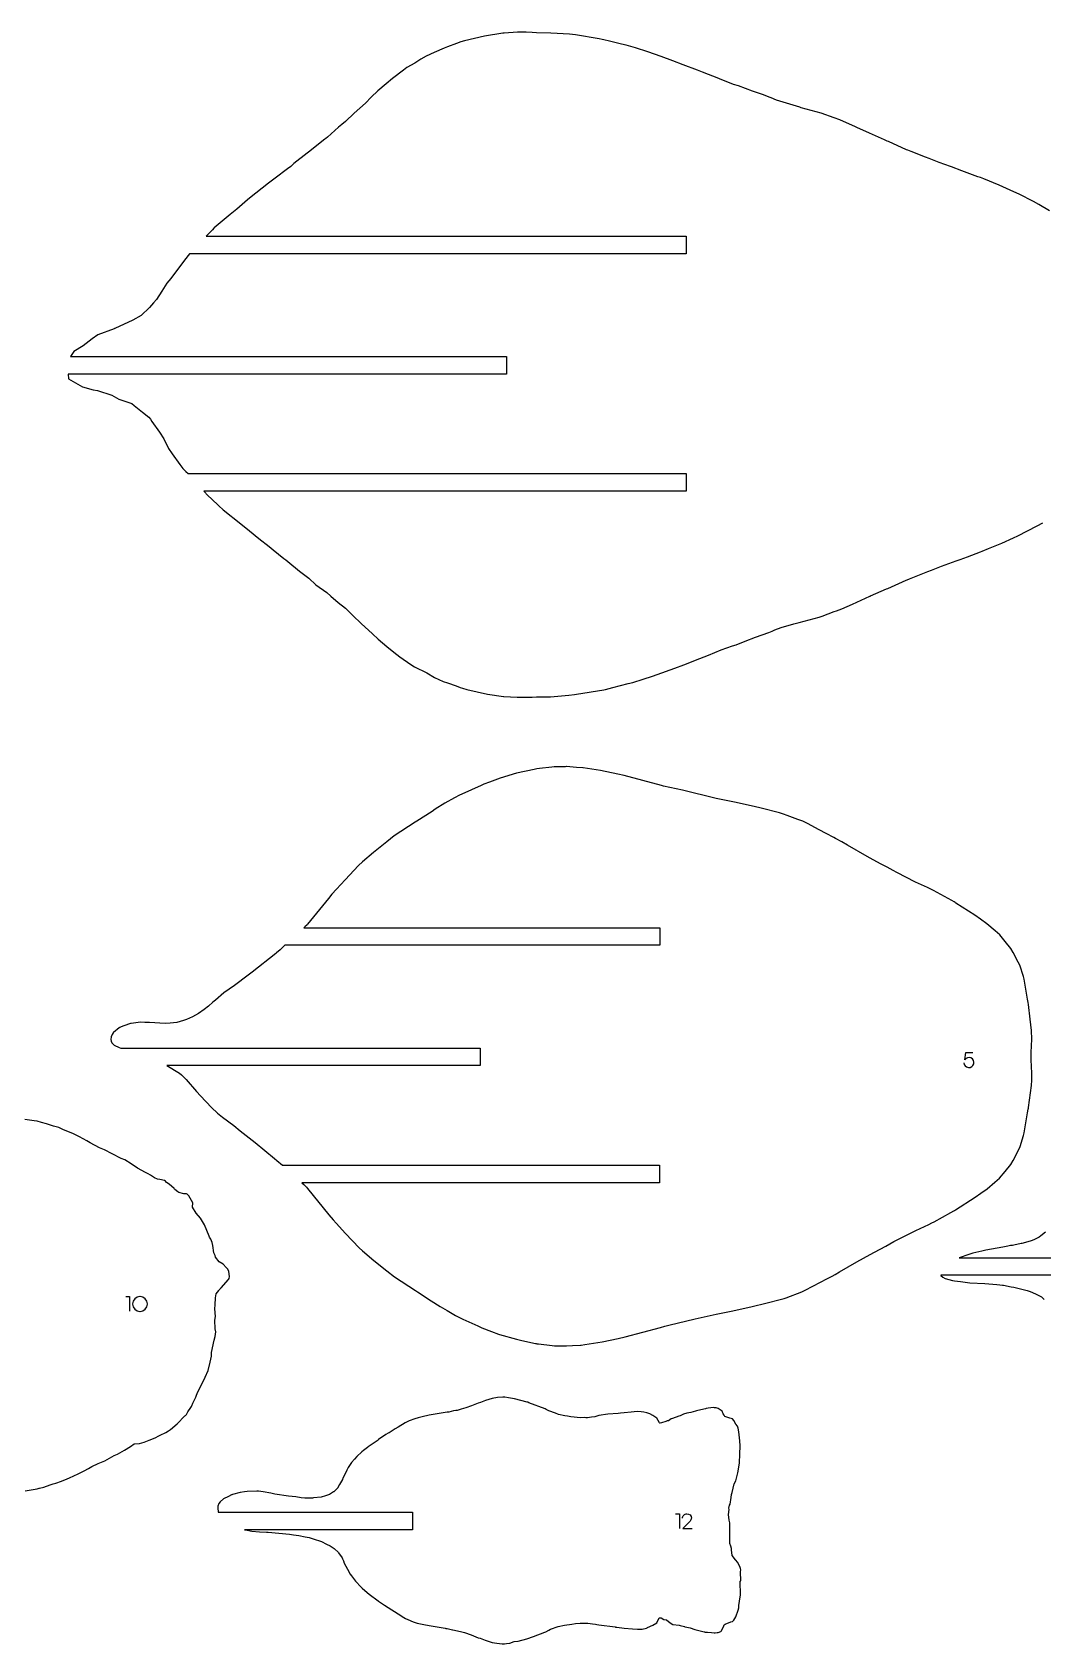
# Model space of a CAD drawing. Extents: x 20 to 1483, y 153 to 786.
# Drawn here: x 782 to 1126, y 237 to 786 of the extents above; entities that cross this region are included whole.
import ezdxf

# ---------------------------------------------------------------- set-up
doc = ezdxf.new("R2010")
doc.units = 0
doc.layers.get('0').update_dxf_attribs({"linetype": 'CONTINUOUS'})

msp = doc.modelspace()

# ---------------------------------------------------------------- linework, layer by layer
for points in [[(1128.71, 724.85), (1125.13, 727.09), (1123.26, 728.04), (1118.37, 730.57), (1116.61, 731.33), (1111.55, 733.63), (1106.39, 735.77), (1105.18, 736.21), (1104.32, 736.52), (1098.85, 738.54), (1095.31, 739.84), (1094.99, 739.95), (1091.16, 741.34), (1087.76, 742.69), (1086.49, 743.19), (1081.67, 745.09), (1080.44, 745.55), (1080.04, 745.7), (1073.92, 748.46), (1073.4, 748.66), (1072.52, 749.06), (1067.42, 751.32), (1063.18, 753.29), (1062.41, 753.59), (1058.56, 755.28), (1057.29, 755.83), (1055.36, 756.56), (1050.95, 758.16), (1044.2, 759.96), (1043.69, 760.17), (1035.8, 762.53), (1033.93, 763.35), (1033.29, 763.62), (1031.38, 764.36), (1027.63, 765.65), (1022.86, 767.4), (1021.14, 767.96), (1016.36, 769.84), (1016.17, 769.92), (1016.14, 769.93), (1010.59, 772.07), (1008.83, 772.78), (1004.01, 774.57), (1000.42, 775.92), (996.48, 777.49), (991.92, 779.07), (987.8, 780.39), (984.54, 781.36), (983.05, 781.64), (978.9, 782.69), (976.95, 783.13), (976.42, 783.25), (975.42, 783.47), (967.36, 784.77), (965.27, 785), (958.91, 785.44), (954.01, 785.5), (952.62, 785.62), (950.51, 785.71), (947.54, 785.68), (943.04, 785.4), (942.86, 785.38), (942.63, 785.35), (936.37, 784.32), (929.55, 782.8), (928.24, 782.41), (926.79, 781.82), (923.73, 780.71), (922.56, 780.33), (919.24, 778.85), (916.45, 777.55), (914.63, 776.5), (912.64, 775.23), (909.9, 773.65), (908.82, 772.82), (905, 769.99), (902.87, 768.14), (900.08, 765.73), (897.75, 763.56), (895.81, 761.55), (892.02, 758.2), (889.07, 755.33), (887.72, 754.26), (886.68, 753.35), (882.84, 749.95), (882.31, 749.56), (881.95, 749.3), (876.38, 744.86), (876, 744.58), (871.45, 740.98), (870.36, 740.04), (869.26, 739.21), (865.05, 735.97), (862.85, 734.28), (858.54, 730.91), (857.48, 730.09), (855.69, 728.65), (852, 725.48), (849.74, 723.67), (847.01, 721.41), (844.33, 719.11), (844.21, 718.98), (843.73, 718.4), (842.46, 717.12), (841.59, 716.27), (942.21, 716.27), (944.77, 716.27), (1005.01, 716.27), (1005.01, 710.27), (986.49, 710.27), (948.04, 710.27), (945.59, 710.27), (835.87, 710.27), (834.22, 708.13), (833.24, 706.87), (832.89, 706.24), (829.53, 701.9), (828.23, 700.29), (826.43, 697.51), (824.63, 694.73), (823.6, 693.51), (822.23, 691.92), (819.49, 689.27), (816.65, 687.7), (810.48, 684.8), (810.4, 684.78), (810.28, 684.73), (804.72, 682.67), (802.78, 681.27), (799.69, 678.96), (796.48, 677), (795.37, 675.29), (825.08, 675.29), (826.08, 675.29), (826.75, 675.29), (829.88, 675.29), (837.81, 675.29), (943.88, 675.29), (943.88, 669.29), (908.2, 669.29), (893.56, 669.29), (857.34, 669.29), (841.4, 669.29), (829.3, 669.29), (794.59, 669.29), (794.67, 667.7), (794.69, 667.68), (794.75, 667.65), (799.5, 664.98), (803.16, 663.98), (804.62, 663.67), (809.5, 662.09), (811.88, 660.75), (816.31, 659.33), (817.05, 658.58), (819.89, 656.38), (822.01, 654.61), (822.61, 653.9), (823.11, 653.14), (825.67, 649.54), (827.15, 647.2), (828.79, 643.99), (829.96, 642.09), (832.62, 638.47), (833.6, 637.12), (834.68, 636.15), (835.4, 635.39), (844.79, 635.39), (848.67, 635.39), (892.73, 635.39), (901.33, 635.39), (987.77, 635.39), (1004.98, 635.39), (1004.98, 629.39), (991.15, 629.39), (912.49, 629.39), (900.11, 629.39), (892.58, 629.39), (840.8, 629.39), (842.24, 627.84), (843.44, 626.84), (845.88, 624.47), (847.34, 623.02), (853.34, 618.25), (856.3, 615.9), (859.47, 613.35), (862.99, 610.54), (864.39, 609.46), (868.07, 606.52), (868.69, 606.05), (869.43, 605.43), (873.37, 602.2), (876.57, 599.84), (878.97, 597.56), (882.65, 594.9), (884.08, 593.65), (886.55, 591.55), (888.97, 589.61), (891.55, 587.11), (894.33, 584.35), (898.27, 580.84), (900.2, 579.04), (903.12, 576.47), (905.5, 574.57), (907.53, 573.06), (911.29, 570.42), (912.48, 569.62), (916.72, 567.52), (919.3, 566.01), (922.24, 564.64), (923.78, 564.16), (926.75, 563.09), (928.09, 562.56), (928.89, 562.31), (930.36, 561.93), (937.4, 560.31), (942.79, 559.54), (942.86, 559.54), (942.92, 559.53), (947.52, 559.29), (950.51, 559.24), (952.62, 559.3), (954.01, 559.42), (958.82, 559.43), (965.05, 559.93), (966.99, 560.16), (967.72, 560.33), (976.95, 561.76), (977.54, 561.9), (980.09, 562.53), (985.25, 563.93), (986.91, 564.26), (990.43, 565.4), (993.54, 566.41), (995.16, 566.98), (1001.17, 569.15), (1004.19, 570.29), (1009.63, 572.45), (1012.62, 573.61), (1016.92, 575.35), (1020.78, 576.78), (1022.04, 577.06), (1025.16, 578.38), (1028.64, 579.73), (1033.13, 581.28), (1034.25, 581.73), (1035.16, 582.15), (1037.36, 583.02), (1041.69, 584.26), (1043.53, 584.7), (1050.29, 586.54), (1051.29, 586.83), (1055.43, 588.43), (1056.19, 588.68), (1057.97, 589.38), (1061.6, 590.97), (1067.55, 593.64), (1067.73, 593.72), (1067.77, 593.74), (1073.19, 596.15), (1073.63, 596.33), (1079.88, 599.14), (1080.23, 599.27), (1081.1, 599.6), (1087.25, 602.03), (1088.57, 602.54), (1091.95, 603.85), (1096.93, 605.65), (1098.28, 606.13), (1100.82, 607.08), (1105.22, 608.74), (1105.83, 609), (1107.91, 609.88), (1112.45, 611.67), (1116.47, 613.57), (1117.89, 614.19), (1124.47, 617.6), (1126.44, 618.61)], [(779.95, 289.02), (784.03, 289.72), (784.69, 289.87), (784.84, 289.93), (786.36, 290.24), (788.42, 291.03), (789.51, 291.36), (790.38, 291.57), (792.32, 292.26), (794.3, 293.07), (795, 293.44), (798.04, 294.8), (800.09, 295.84), (801.49, 296.61), (802.66, 297.25), (804.79, 298.29), (807.08, 299.25), (810.31, 301.04), (811.37, 301.48), (813.81, 302.81), (815.85, 304.15), (817.11, 304.95), (818.87, 305.14), (820.45, 305.57), (822.19, 306.27), (824.22, 307.06), (825.46, 307.68), (825.91, 307.9), (827.82, 308.87), (828.77, 309.42), (829.15, 309.7), (829.3, 309.79), (829.49, 309.92), (831.68, 311.83), (834.34, 314.52), (834.52, 314.7), (834.67, 314.81), (834.86, 315.03), (835.36, 315.85), (836.39, 317.35), (836.57, 317.67), (836.65, 317.91), (836.99, 318.82), (838.02, 320.92), (838.29, 321.61), (838.77, 322.76), (840.23, 325.57), (841.29, 327.68), (842.22, 330.01), (842.95, 332.77), (843.36, 334.82), (843.45, 336.07), (844.25, 340.29), (844.61, 341.58), (844.88, 343.19), (844.64, 344.2), (844.5, 347.12), (844.78, 348.31), (844.57, 350.94), (844.6, 352.3), (844.77, 354.7), (845, 356.07), (845.85, 357.22), (845.96, 357.49), (846.64, 358.15), (849.21, 360.92), (849.37, 361.35), (849.55, 361.98), (849.26, 363.66), (848.95, 364.5), (848.39, 365.07), (847.33, 366.14), (845.98, 366.99), (844.81, 368.58), (844.66, 369.15), (844.23, 370), (843.86, 372.5), (843.57, 373.57), (843.13, 374.71), (842.77, 375.41), (842.63, 375.76), (840.98, 379.58), (839.65, 381.81), (838.21, 383.52), (836.95, 385.6), (837.04, 387.07), (835.66, 389.46), (835.14, 390), (834.89, 390.16), (834, 390.18), (832.22, 390.63), (831.97, 390.81), (830.9, 391.57), (830.77, 391.78), (830.64, 391.91), (828.97, 393.42), (828.05, 394.01), (827.74, 394.47), (827.4, 394.64), (825.77, 395.05), (824.98, 395.09), (824.03, 395.55), (822.68, 396.48), (821.78, 396.96), (820.89, 397.37), (818.22, 398.88), (816.09, 400.35), (813.91, 401.71), (812.63, 402.22), (809.57, 403.79), (806.94, 405.11), (805.31, 405.84), (802.13, 407.56), (800.95, 408.22), (798.46, 409.52), (796.2, 410.63), (793.05, 411.95), (791.45, 412.67), (789.62, 413.17), (787.26, 414.01), (785.46, 414.41), (784.04, 414.84), (783.05, 415.03), (779.88, 415.5)], [(1127.42, 377.12), (1125.78, 375.8), (1125.24, 375.39), (1125, 375.28), (1123.64, 374.62), (1122.81, 374.29), (1122.09, 373.99), (1119.32, 373.26), (1119.05, 373.18), (1116.55, 372.64), (1116.17, 372.58), (1115.5, 372.52), (1114.52, 372.37), (1112.87, 372), (1107.04, 370.9), (1105.63, 370.58), (1102.63, 369.88), (1101.23, 369.47), (1097.92, 368.39), (1106.98, 368.39), (1107.87, 368.39), (1112.3, 368.39), (1157.74, 368.39)], [(1157.74, 362.39), (1111.33, 362.39), (1109.83, 362.39), (1106.82, 362.39), (1091.68, 362.39), (1091.72, 362.3), (1092.35, 361.79), (1093.18, 361.3), (1095.66, 360.68), (1096.4, 360.53), (1098.4, 360.24), (1101.57, 359.87), (1106.75, 359.56), (1110.84, 359.31), (1111.83, 359.17), (1112.67, 359.08), (1113.04, 359.04), (1115.66, 358.5), (1116.55, 358.32), (1116.98, 358.21), (1119.75, 357.54), (1121.09, 357.22), (1122.16, 356.84), (1123.97, 356.12), (1125.11, 355.52), (1125.97, 355.03), (1126.94, 354.16)], [(814.18, 355.17), (815.53, 355.17), (815.53, 350.17)], [(1001.43, 281.17), (1002.78, 281.17), (1002.78, 276.17)]]:
    msp.add_lwpolyline(points)
for points in [[(1027.53, 351.76), (1032.19, 352.86), (1037.46, 354.24), (1038.33, 354.52), (1039.04, 354.76), (1044.38, 356.78), (1045.58, 357.36), (1050.8, 360.06), (1052.94, 361.14), (1054.71, 362.12), (1055.78, 362.7), (1057.26, 363.52), (1063.17, 366.97), (1067.7, 369.53), (1069.09, 370.28), (1072.97, 372.33), (1075.72, 373.88), (1077.04, 374.56), (1083.17, 377.64), (1087.66, 379.75), (1088.64, 380.21), (1089.44, 380.62), (1095.15, 383.79), (1096.1, 384.32), (1096.36, 384.48), (1096.72, 384.72), (1103.47, 388.98), (1105.35, 390.35), (1107.46, 391.86), (1110.15, 394.11), (1111.71, 395.49), (1113.59, 397.79), (1115.52, 400.09), (1116.36, 401.51), (1118.29, 405.27), (1118.77, 406.23), (1119.92, 409.97), (1120.15, 410.88), (1121.24, 417.67), (1121.48, 418.92), (1121.58, 419.33), (1121.62, 419.59), (1122.56, 427.06), (1122.68, 428.87), (1122.76, 431.27), (1122.51, 435.79), (1122.49, 436.5), (1122.46, 436.99), (1122.49, 437.52), (1122.51, 438.22), (1122.73, 442.82), (1122.62, 445.72), (1122.09, 449.66), (1121.59, 454.56), (1121.46, 455.24), (1121.23, 456.46), (1120.09, 463.24), (1119.84, 464.18), (1118.57, 468.05), (1118.09, 468.99), (1116.36, 472.32), (1115.52, 473.72), (1113.61, 476.07), (1111.8, 478.35), (1110.24, 479.73), (1107.43, 482.04), (1105.19, 483.69), (1103.27, 485.06), (1096.88, 489.16), (1096.55, 489.38), (1096.3, 489.53), (1095.5, 489.98), (1089.23, 493.4), (1088.37, 493.85), (1087.18, 494.42), (1083.14, 496.31), (1076.72, 499.55), (1075.46, 500.2), (1073.41, 501.35), (1071.19, 502.57), (1067.62, 504.46), (1066.62, 505.01), (1059.92, 508.87), (1057.98, 509.98), (1055.87, 511.14), (1055.32, 511.45), (1052.7, 512.9), (1050.27, 514.15), (1046.36, 516.22), (1044.71, 517.02), (1043.08, 517.6), (1039.35, 519.02), (1038.19, 519.43), (1036.83, 519.84), (1030.55, 521.47), (1028.15, 522.02), (1021.46, 523.49), (1015.22, 524.82), (1003.72, 527.56), (997.35, 529.02), (996.67, 529.21), (983.96, 532.56), (981.7, 533.07), (975.88, 534.35), (969.97, 535.19), (969.87, 535.21), (967.65, 535.36), (964.27, 535.61), (964.16, 535.61), (963.83, 535.6), (960.06, 535.52), (959.26, 535.45), (955.07, 534.97), (954.17, 534.83), (953.76, 534.77), (953.23, 534.67), (947.24, 533.4), (941.65, 531.71), (938, 530.35), (936.07, 529.62), (935.16, 529.21), (928.68, 526.27), (927.79, 525.87), (926.19, 525.01), (922.82, 523.14), (919.52, 521.11), (918.51, 520.3), (913.28, 517.06), (912.71, 516.69), (905.64, 512.04), (903.04, 510.01), (898.61, 506.4), (894.8, 503.22), (893.48, 501.93), (888.86, 497.08), (885.99, 493.86), (884.38, 492.14), (883.26, 490.73), (876.08, 481.96), (875.87, 481.7), (875.85, 481.68), (875.83, 481.66), (875.82, 481.65), (875.29, 481.16), (874.88, 480.77), (891.4, 480.77), (913.19, 480.77), (914.44, 480.77), (917.15, 480.77), (985.1, 480.77), (989.12, 480.77), (990.7, 480.77), (996.02, 480.77), (996.02, 474.77), (991.48, 474.77), (989.98, 474.77), (986.14, 474.77), (928.74, 474.77), (927.77, 474.77), (916.95, 474.77), (914.63, 474.77), (913.18, 474.77), (877.51, 474.77), (874.71, 474.77), (868.41, 474.77), (866.76, 473.25), (865.58, 472.24), (865.27, 471.97), (857.19, 465.59), (855.92, 464.58), (851.27, 461.08), (847.63, 458.53), (844.71, 456.08), (843.84, 455.42), (842.36, 454.05), (840.87, 452.9), (838.92, 451.58), (836.93, 450.45), (834.9, 449.51), (833.84, 449.13), (831.64, 448.5), (829.36, 448.21), (827.57, 448.14), (822.31, 448.46), (820.68, 448.51), (819.24, 448.55), (816.06, 448.15), (815.82, 448.1), (813.59, 447.31), (812.12, 446.76), (812.03, 446.72), (811.98, 446.69), (810.07, 445.13), (809.9, 444.93), (809.52, 444.35), (809.2, 443.6), (809.11, 442.68), (809.18, 442.16), (809.47, 441.54), (809.91, 441.07), (810.27, 440.82), (811.95, 440.01), (812.56, 439.79), (838.63, 439.79), (839.65, 439.79), (853.53, 439.79), (867.25, 439.79), (871.5, 439.79), (885.84, 439.79), (913.1, 439.79), (915.75, 439.79), (934.89, 439.79), (934.89, 436.05), (934.89, 433.79), (915.54, 433.79), (891.07, 433.79), (875.3, 433.79), (861.11, 433.79), (852.95, 433.79), (851.1, 433.79), (828.21, 433.79), (832.54, 431.2), (833.14, 430.69), (834.72, 429.08), (838.28, 425.02), (839.67, 423.51), (843.35, 419.56), (845.43, 417.66), (847.11, 416.24), (850.98, 413.4), (853.17, 411.61), (858.26, 407.57), (864.89, 402.21), (865.69, 401.52), (867.62, 399.89), (867.87, 399.89), (889.87, 399.89), (914.38, 399.89), (925.17, 399.89), (941.64, 399.89), (943.96, 399.89), (945.56, 399.89), (995.99, 399.89), (995.99, 393.89), (946.91, 393.89), (945.47, 393.89), (943.09, 393.89), (942.83, 393.89), (923.45, 393.89), (914.17, 393.89), (874.18, 393.89), (874.87, 393.26), (875.46, 392.68), (875.7, 392.42), (876.08, 391.98), (883.4, 382.98), (884.82, 381.26), (885.82, 380.19), (889.04, 376.61), (893.69, 371.74), (894.78, 370.67), (898.65, 367.49), (903.09, 363.87), (905.74, 361.83), (912.91, 357.17), (913.49, 356.77), (918.18, 353.67), (921.31, 351.79), (923.6, 350.42), (926.53, 348.74), (928.02, 347.94), (928.96, 347.51), (934.03, 345.18), (935.47, 344.52), (938.71, 343.29), (941.12, 342.39), (941.46, 342.27), (947.29, 340.6), (949.02, 340.18), (953.73, 339.16), (953.93, 339.13), (954.14, 339.09), (954.76, 339.01), (959.36, 338.5), (960.17, 338.43), (964.06, 338.34), (964.22, 338.35), (966.34, 338.47), (969.07, 338.61), (969.29, 338.63), (970.52, 338.83), (976.36, 339.69), (981.84, 340.88), (984.23, 341.4), (996.29, 344.66), (997.7, 345.06), (999.14, 345.39), (1008.04, 347.62), (1015.22, 349.12), (1020.91, 350.33)], [(1016.77, 241.06), (1017.08, 241.37), (1017.29, 241.89), (1017.7, 242.65), (1017.93, 243.37), (1018.29, 243.57), (1020.23, 244.33), (1020.84, 244.52), (1021.19, 244.91), (1021.91, 246.06), (1022.72, 248.37), (1022.97, 249.1), (1022.96, 249.99), (1023.43, 252.85), (1023.48, 253.44), (1023.41, 258.21), (1023.62, 258.39), (1023.57, 261.42), (1023.61, 262.09), (1023.52, 262.56), (1023.39, 262.92), (1022.64, 264.6), (1021.8, 265.52), (1020.66, 267.02), (1020.41, 268.9), (1020.44, 269.4), (1020.17, 270.15), (1019.87, 271.07), (1019.87, 272.44), (1019.91, 273.3), (1019.87, 275.92), (1019.91, 278.11), (1019.7, 278.96), (1019.48, 280.97), (1019.63, 282.66), (1019.57, 283.14), (1019.77, 284.14), (1020.02, 284.44), (1020.38, 286.75), (1020.46, 287.79), (1020.64, 288.48), (1021.03, 289.85), (1021.41, 291.33), (1021.87, 292.4), (1022.59, 295.08), (1022.83, 296.32), (1023.22, 298.58), (1023.3, 301.47), (1023.43, 304.35), (1023.31, 306.01), (1022.93, 309.05), (1022.68, 310.36), (1022.46, 310.98), (1021.95, 311.73), (1021.27, 312.92), (1020.75, 313.49), (1019.88, 313.73), (1018.14, 314.31), (1017.92, 314.71), (1017.66, 315.27), (1017.3, 316.12), (1016.56, 316.61), (1015.91, 317.09), (1015.2, 317.25), (1014.67, 317.3), (1014.28, 317.32), (1012.48, 317.1), (1011.99, 317.05), (1011.86, 317.03), (1011.56, 316.93), (1009.02, 316.36), (1008.5, 316.2), (1008.19, 316.11), (1006.66, 315.68), (1005.93, 315.61), (1005.26, 315.39), (1004.09, 315.06), (1002.94, 314.57), (1002.47, 314.43), (1000.32, 313.65), (999.9, 313.49), (998.96, 312.79), (998.57, 312.86), (998.05, 312.62), (996.67, 312.17), (996.17, 312.09), (996.1, 312.08), (996.03, 312.06), (995.96, 312.1), (995.08, 313.72), (995.05, 313.73), (993.71, 314.64), (992.63, 315.2), (991.59, 315.53), (990.57, 315.83), (989.73, 315.86), (988.36, 315.97), (986.33, 315.8), (983.9, 315.55), (982.69, 315.41), (981.83, 315.35), (978.32, 315.08), (975.33, 314.62), (974.6, 314.43), (973.88, 314.23), (972.74, 314.06), (971.44, 313.87), (970.88, 313.91), (970.32, 313.94), (968.93, 313.9), (966.86, 314.14), (965.8, 314.2), (964.61, 314.38), (963.69, 314.58), (961.56, 315), (960.55, 315.42), (958.23, 316.24), (957.32, 316.74), (957.03, 316.87), (951.48, 319.02), (951.07, 319.17), (950.99, 319.2), (950.83, 319.24), (946.51, 320.29), (944.56, 320.7), (943.31, 320.9), (942.62, 320.92), (940.73, 320.76), (938.94, 320.48), (936.72, 319.73), (934.94, 319.07), (934.16, 318.88), (931.94, 317.99), (930.02, 317.28), (928.41, 316.83), (927.06, 316.4), (926.56, 316.31), (925.75, 316.2), (924.19, 315.8), (923.86, 315.77), (923.64, 315.74), (917.48, 314.74), (915.08, 314.2), (913.77, 313.89), (912.6, 313.55), (910.67, 312.8), (909.33, 312.13), (906.97, 310.73), (905.97, 310.13), (903.87, 308.76), (903.57, 308.59), (902.8, 308.14), (900.3, 306.43), (900.11, 306.3), (897.38, 304.46), (896.74, 303.98), (896.47, 303.74), (895.2, 302.77), (894.62, 302.28), (892.9, 300.64), (892.13, 299.77), (891.12, 298.62), (889.93, 296.9), (889.52, 296.09), (888.11, 293.23), (888, 292.93), (887.95, 292.82), (886.98, 291.13), (886.45, 290.17), (886.4, 290.09), (886.36, 290.07), (885.02, 288.67), (884.99, 288.66), (883.62, 287.72), (882.16, 287.29), (880.76, 286.81), (878.17, 286.63), (877.77, 286.54), (877.06, 286.55), (875.19, 286.52), (873.89, 286.61), (872.14, 286.96), (869.63, 287.15), (865.01, 287.9), (863.56, 288.25), (860.98, 288.67), (859.4, 288.85), (858.81, 288.85), (855.57, 288.8), (854.63, 288.71), (853.1, 288.41), (850.49, 287.72), (850.31, 287.66), (850.25, 287.64), (849.18, 287.11), (847.46, 286.23), (846.34, 285.27), (845.94, 284.73), (845.51, 283.76), (845.51, 283.05), (845.66, 281.84), (845.68, 281.76), (860.35, 281.76), (861.68, 281.76), (866.57, 281.76), (869.77, 281.76), (911.82, 281.76), (911.82, 275.76), (869.92, 275.76), (863.16, 275.76), (859.94, 275.76), (859.8, 275.76), (854.59, 275.76), (854.98, 275.66), (857.09, 275.3), (859.74, 275.07), (862.17, 274.96), (862.67, 274.89), (869.96, 274.21), (871.35, 273.99), (873.11, 273.77), (875.32, 273.32), (876.66, 273.1), (878.05, 272.62), (880.83, 271.71), (882.57, 270.86), (883.85, 270.26), (885.16, 269.37), (885.28, 269.29), (886.5, 268.11), (886.51, 268.1), (886.63, 267.93), (887.89, 266.14), (888.02, 265.89), (888.32, 265.16), (888.62, 264.4), (889.73, 262.27), (890.65, 260.6), (891.08, 260.02), (892.48, 258.2), (892.48, 258.2), (894.33, 256.16), (894.35, 256.14), (894.73, 255.81), (896.35, 254.39), (897.09, 253.76), (900.15, 251.5), (900.24, 251.44), (902.31, 250.02), (908.23, 246.27), (908.27, 246.23), (909.42, 245.56), (910.21, 245.16), (912.04, 244.41), (913.4, 243.95), (915.64, 243.47), (917.56, 243.1), (922.94, 242.21), (923.22, 242.17), (923.63, 242.15), (925.49, 241.69), (925.53, 241.68), (925.59, 241.67), (928.23, 241.11), (929.53, 240.77), (931.79, 239.97), (934.22, 238.96), (934.9, 238.79), (936.63, 238.13), (938.93, 237.39), (940.59, 237.13), (942.41, 236.92), (943.21, 236.93), (943.8, 237.02), (944.98, 237.14), (946.5, 237.7), (947.84, 237.77), (950.8, 238.62), (951.84, 238.98), (952.02, 239.04), (953.06, 239.43), (956.94, 240.91), (957.18, 241.01), (958.2, 241.59), (958.87, 241.9), (961.41, 242.81), (963.61, 243.26), (966.1, 243.56), (967.3, 243.77), (968.95, 243.98), (970.37, 243.92), (971.49, 243.95), (973.14, 243.67), (974.11, 243.62), (974.55, 243.48), (975.26, 243.32), (980.89, 242.64), (981, 242.62), (981.4, 242.58), (983.93, 242.27), (986.7, 242.03), (988.46, 241.84), (989.99, 241.94), (991.5, 242.26), (991.68, 242.35), (991.87, 242.47), (993.71, 243.28), (995.06, 244.06), (995.08, 244.07), (995.79, 245.79), (996.02, 245.8), (996.52, 245.73), (997.42, 245.18), (998.35, 245.1), (999.04, 244.5), (999.88, 243.82), (1000.43, 243.52), (1002.61, 243.29), (1002.97, 243.18), (1004.44, 242.79), (1004.58, 242.74), (1004.66, 242.73), (1006.4, 242.3), (1007.94, 241.82), (1008.46, 241.67), (1009.3, 241.41), (1010.7, 241.12), (1011.23, 240.95), (1011.35, 240.91), (1011.52, 240.88), (1012.31, 240.84), (1013.62, 240.7), (1014.55, 240.62), (1014.92, 240.64), (1015.53, 240.72), (1015.95, 240.81)]]:
    msp.add_lwpolyline(points, close=True)
for points in [[(1099.58, 434.77, 0.857608), (1102.92, 434.42, 0.839431), (1099.88, 435.82), (1100.28, 438.22), (1102.63, 438.22)], [(1003.78, 279.67, -0.423868), (1005.28, 281.22, -0.413911), (1006.78, 279.72, -0.194637), (1006.33, 278.67), (1003.83, 276.17), (1007.03, 276.17)]]:
    msp.add_lwpolyline(points, format="xyb")
msp.add_lwpolyline([(819.03, 350.12), (819.08, 350.12, 0.413333), (821.58, 352.62), (821.58, 352.67, 0.413333), (819.08, 355.17), (819.03, 355.17, 0.413333), (816.53, 352.67), (816.53, 352.62, 0.413333)], format="xyb", close=True)

doc.saveas('drawing.dxf')
